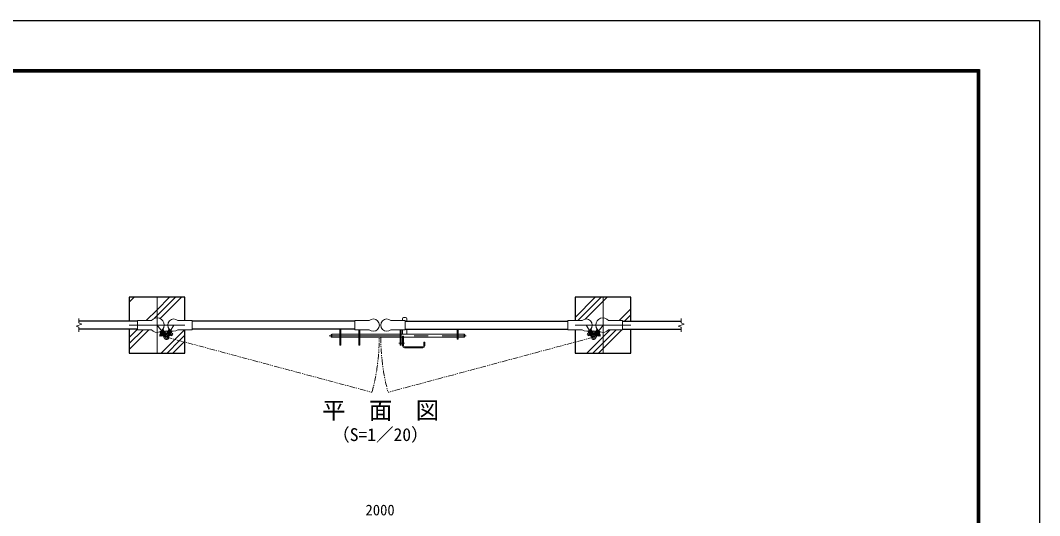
# Model space of a CAD drawing. Units: millimetres, scale not verified. Extents: x -4200 to 4200, y -2970 to 2970.
# Drawn here: x -371 to 4200, y 752 to 2970 of the extents above; entities that cross this region are included whole.
import ezdxf
from ezdxf.enums import TextEntityAlignment as Align

# ---------------------------------------------------------------- set-up
doc = ezdxf.new("R2010")
doc.units = ezdxf.units.MM
doc.header["$LTSCALE"] = 10
doc.linetypes.add('USER1', pattern=[50.8, 31.75, -6.35, 6.35, -6.35])
doc.linetypes.add('USER2', pattern=[5, 2.5, -0.5, 0.5, -0.5, 0.5, -0.5])
for name, color, linetype, lineweight in [('0-0_D-TTL-TXT', 7, 'Continuous', 25), ('0-1_D-BMK', 2, 'USER1', 13), ('0-2_D-STR1', 1, 'Continuous', 25), ('0-3_D-STR3', 3, 'Continuous', 13), ('0-4_D-DCR-HCH', 7, 'Continuous', 13), ('0-6_D-STR4', 7, 'Continuous', 25), ('0-7_D-STR-DIM', 7, 'Continuous', 13), ('0-C_D-TTL', 7, 'Continuous', 25)]:
    doc.layers.add(name, color=color, linetype=linetype, lineweight=lineweight)
doc.styles.add('ＭＳ ゴシック', font='')
doc.styles.get('ＭＳ ゴシック').set_extended_font_data('MS Gothic')

msp = doc.modelspace()

# ---------------------------------------------------------------- linework, layer by layer
at = {"layer": '0-1_D-BMK'}
for p, q in [((241.99, 1729.85), (241.99, 1479.85)), ((2241.99, 1729.85), (2241.99, 1479.85)), ((116.99, 1604.85), (366.99, 1604.85)), ((241.99, 1604.85), (283.83, 1551.12)), ((317.39, 1604.85), (283.83, 1551.12)), ((2116.99, 1604.85), (2366.99, 1604.85)), ((2166.59, 1604.85), (2200.15, 1551.12)), ((2241.99, 1604.85), (2200.15, 1551.12)), ((282.56, 1579.03), (253.15, 1556.13)), ((282.33, 1578.95), (312.72, 1559.96)), ((1013.36, 1557.15), (1628.94, 1557.15)), ((2201.66, 1578.95), (2171.26, 1559.96)), ((2201.42, 1579.03), (2230.83, 1556.13)), ((1326.96, 1524.65), (1352.11, 1524.65))]:
    msp.add_line(p, q, dxfattribs=at)
at = {"layer": '0-1_D-BMK', "linetype": 'USER2'}
for p, q in [((283.83, 1551.12), (1205.85, 1304.07)), ((2200.15, 1551.12), (1278.14, 1304.07))]:
    msp.add_line(p, q, dxfattribs=at)
for centre, start, end in [((283.83, 1551.12), 345, 359.97183), ((2200.15, 1551.12), 180.02817, 195)]:
    msp.add_arc(centre, 954.67, start, end, dxfattribs=at)
at = {"layer": '0-2_D-STR1'}
for p, q in [((154.49, 1622.35), (-108.01, 1622.35)), ((1129.09, 1622.35), (399.89, 1622.35)), ((1354.89, 1622.35), (2084.09, 1622.35)), ((2329.49, 1622.35), (2591.99, 1622.35)), ((154.49, 1587.35), (-108.01, 1587.35)), ((1129.09, 1587.35), (399.89, 1587.35)), ((1354.89, 1587.35), (2084.09, 1587.35)), ((2329.49, 1587.35), (2591.99, 1587.35))]:
    msp.add_line(p, q, dxfattribs=at)
at = {"layer": '0-3_D-STR3'}
for p, q in [((216.84, 1625.2), (154.49, 1625.2)), ((335.89, 1625.2), (399.89, 1625.2)), ((1193.09, 1625.2), (1129.09, 1625.2)), ((1290.89, 1625.2), (1354.89, 1625.2)), ((1342.89, 1633.65), (1342.89, 1625.2)), ((1347.89, 1638.65), (1356.89, 1638.65)), ((1361.89, 1633.65), (1361.89, 1622.35)), ((2148.09, 1625.2), (2084.09, 1625.2)), ((2267.14, 1625.2), (2329.49, 1625.2)), ((260.01, 1568.2), (254.09, 1563.59)), ((260.85, 1554.92), (254.09, 1563.59)), ((270.95, 1554.15), (254.65, 1575.08)), ((272.77, 1555.56), (256.79, 1576.09)), ((258.99, 1576.52), (258.81, 1575.11)), ((258.81, 1575.11), (272.37, 1557.7)), ((265.3, 1581.43), (258.99, 1576.52)), ((261.93, 1574.37), (260.35, 1573.14)), ((266.77, 1559.53), (260.85, 1554.92)), ((262.61, 1570.23), (261.83, 1569.62)), ((269.37, 1561.55), (262.61, 1570.23)), ((265.3, 1581.43), (266.7, 1581.26)), ((282.24, 1562.94), (266.26, 1583.46)), ((268.24, 1579.29), (266.66, 1578.06)), ((266.66, 1578.06), (277.72, 1563.85)), ((266.7, 1581.26), (280.26, 1563.85)), ((283.08, 1565.59), (267.75, 1585.28)), ((269.37, 1561.55), (268.58, 1560.94)), ((272.77, 1555.56), (270.95, 1554.15)), ((279.3, 1565.08), (277.72, 1563.85)), ((282.24, 1562.94), (283.18, 1563.67)), ((282.25, 1564.26), (296.46, 1587.01)), ((284.2, 1563.04), (282.25, 1564.26)), ((284.2, 1563.04), (298.09, 1585.27)), ((297.76, 1582.86), (286.07, 1564.15)), ((288.6, 1564.42), (286.9, 1565.48)), ((298.13, 1579.68), (288.6, 1564.42)), ((295.38, 1560.18), (293.69, 1561.24)), ((294.38, 1556.68), (308.26, 1578.91)), ((294.38, 1556.68), (296.33, 1555.46)), ((306.24, 1577.57), (294.55, 1558.85)), ((296.3, 1555.42), (310.54, 1578.22)), ((298.13, 1579.68), (296.44, 1580.74)), ((297.21, 1563.11), (303.04, 1572.44)), ((298.06, 1562.58), (297.21, 1563.11)), ((299.14, 1583.18), (297.76, 1582.86)), ((305.92, 1578.94), (299.14, 1583.18)), ((306.37, 1557.39), (300.01, 1561.36)), ((303.89, 1571.91), (303.04, 1572.44)), ((312.2, 1566.72), (305.84, 1570.69)), ((305.92, 1578.94), (306.24, 1577.57)), ((306.37, 1557.39), (312.2, 1566.72)), ((1022.39, 1560.65), (1022.39, 1553.65)), ((1025.39, 1563.65), (1061.59, 1563.65)), ((1025.39, 1563.65), (1025.39, 1550.65)), ((1066.09, 1587.35), (1066.09, 1514.65)), ((1066.09, 1563.65), (1147.09, 1563.65)), ((1147.09, 1584.5), (1147.09, 1514.65)), ((1151.59, 1563.65), (1332.39, 1563.65)), ((1336.89, 1584.5), (1336.89, 1514.65)), ((1336.89, 1563.65), (1587.89, 1563.65)), ((1342.89, 1584.5), (1342.89, 1563.65)), ((1342.89, 1555.65), (1342.89, 1512.65)), ((1342.89, 1555.65), (1347.39, 1555.65)), ((1347.39, 1555.65), (1347.39, 1512.65)), ((1361.89, 1587.35), (1361.89, 1563.65)), ((1587.89, 1587.35), (1587.89, 1542.15)), ((1592.39, 1563.65), (1587.89, 1563.65)), ((1592.39, 1587.35), (1592.39, 1542.15)), ((1592.39, 1563.65), (1619.39, 1563.65)), ((1619.39, 1563.65), (1619.39, 1550.65)), ((1622.39, 1560.65), (1622.39, 1553.65)), ((2187.68, 1555.42), (2173.44, 1578.22)), ((2189.61, 1556.68), (2175.72, 1578.91)), ((2177.61, 1557.39), (2183.97, 1561.36)), ((2178.06, 1578.94), (2177.74, 1577.57)), ((2177.74, 1577.57), (2189.43, 1558.85)), ((2178.06, 1578.94), (2184.84, 1583.18)), ((2179.06, 1575.45), (2180.76, 1576.51)), ((2180.09, 1571.91), (2180.94, 1572.44)), ((2180.76, 1576.51), (2190.3, 1561.24)), ((2186.77, 1563.11), (2180.94, 1572.44)), ((2184.84, 1583.18), (2186.22, 1582.86)), ((2185.85, 1579.68), (2187.55, 1580.74)), ((2185.85, 1579.68), (2195.38, 1564.42)), ((2199.78, 1563.04), (2185.9, 1585.27)), ((2185.92, 1562.58), (2186.77, 1563.11)), ((2186.22, 1582.86), (2197.91, 1564.15)), ((2201.73, 1564.26), (2187.52, 1587.01)), ((2189.61, 1556.68), (2187.65, 1555.46)), ((2188.6, 1560.18), (2190.3, 1561.24)), ((2195.38, 1564.42), (2197.08, 1565.48)), ((2199.78, 1563.04), (2201.73, 1564.26)), ((2201.75, 1562.94), (2200.8, 1563.67)), ((2200.9, 1565.59), (2216.23, 1585.28)), ((2201.75, 1562.94), (2217.73, 1583.46)), ((2217.28, 1581.26), (2203.72, 1563.85)), ((2204.68, 1565.08), (2206.26, 1563.85)), ((2217.32, 1578.06), (2206.26, 1563.85)), ((2222.06, 1574.37), (2211, 1560.17)), ((2211, 1560.17), (2212.57, 1558.94)), ((2211.21, 1555.56), (2227.19, 1576.09)), ((2211.21, 1555.56), (2213.03, 1554.15)), ((2225.17, 1575.11), (2211.61, 1557.7)), ((2213.03, 1554.15), (2229.33, 1575.08)), ((2214.61, 1561.55), (2221.37, 1570.23)), ((2214.61, 1561.55), (2215.4, 1560.94)), ((2215.74, 1579.29), (2217.32, 1578.06)), ((2217.21, 1559.53), (2223.13, 1554.92)), ((2218.68, 1581.43), (2217.28, 1581.26)), ((2218.68, 1581.43), (2224.99, 1576.52)), ((2221.37, 1570.23), (2222.16, 1569.62)), ((2222.06, 1574.37), (2223.63, 1573.14)), ((2223.13, 1554.92), (2229.89, 1563.59)), ((2223.97, 1568.2), (2229.89, 1563.59)), ((2224.99, 1576.52), (2225.17, 1575.11)), ((1025.39, 1550.65), (1061.59, 1550.65)), ((1066.09, 1550.65), (1147.09, 1550.65)), ((1151.59, 1550.65), (1332.39, 1550.65)), ((1336.89, 1550.65), (1342.89, 1550.65)), ((1347.39, 1550.65), (1587.89, 1550.65)), ((1438.39, 1528.65), (1438.39, 1512.65)), ((1438.39, 1528.65), (1442.89, 1528.65)), ((1442.89, 1528.65), (1442.89, 1512.65)), ((1592.39, 1550.65), (1587.89, 1550.65)), ((1587.89, 1542.15), (1592.39, 1542.15)), ((1592.39, 1550.65), (1619.39, 1550.65)), ((1351.89, 1508.15), (1433.89, 1508.15)), ((1351.89, 1503.65), (1433.89, 1503.65))]:
    msp.add_line(p, q, dxfattribs=at)
for points in [[(216.84, 1584.5), (154.49, 1584.5), (154.49, 1625.2)], [(335.89, 1584.5), (399.89, 1584.5), (399.89, 1625.2)], [(1193.09, 1584.5), (1129.09, 1584.5), (1129.09, 1625.2)], [(1290.89, 1584.5), (1354.89, 1584.5), (1354.89, 1625.2)], [(2148.09, 1584.5), (2084.09, 1584.5), (2084.09, 1625.2)], [(2267.14, 1584.5), (2329.49, 1584.5), (2329.49, 1625.2)], [(261.93, 1574.37), (272.99, 1560.17), (271.41, 1558.94)], [(304.92, 1575.45), (303.22, 1576.51), (293.69, 1561.24)], [(1061.59, 1587.35), (1061.59, 1514.65), (1066.09, 1514.65)], [(1151.59, 1584.5), (1151.59, 1514.65), (1147.09, 1514.65)], [(1332.39, 1584.5), (1332.39, 1514.65), (1336.89, 1514.65)], [(2177.61, 1557.39), (2171.78, 1566.72), (2178.14, 1570.69)]]:
    msp.add_lwpolyline(points, dxfattribs=at)
for centre in [(283.83, 1551.12), (2200.15, 1551.12)]:
    msp.add_circle(centre, 6.3, dxfattribs=at)
for centre, radius, start, end in [((241.99, 1604.85), 32.35, 218.9806, 141.0194), ((317.39, 1604.85), 27.5, 47.73142, 312.26858), ((1211.59, 1604.85), 27.5, 227.73142, 132.26858), ((1272.39, 1604.85), 27.5, 47.73142, 312.26858), ((1347.89, 1633.65), 5, 90, 180), ((1356.89, 1633.65), 5, 0, 90), ((2166.59, 1604.85), 27.5, 227.73142, 132.26858), ((2241.99, 1604.85), 32.35, 38.9806, 321.0194), ((268.43, 1554.63), 5, 347.17344, 37.90819), ((283.83, 1551.12), 10.8, 97.27686, 18.74636), ((284.21, 1566.92), 5, 217.90819, 259.49832), ((281.83, 1566.8), 5, 277.27686, 328.01161), ((298.79, 1556.2), 5, 148.01161, 198.74636), ((1025.39, 1560.65), 3, 90, 180), ((1619.39, 1560.65), 3, 0, 90), ((2200.15, 1551.12), 10.8, 161.25364, 82.72314), ((2185.19, 1556.2), 5, 341.25364, 31.98839), ((2202.15, 1566.8), 5, 211.98839, 262.72314), ((2199.78, 1566.92), 5, 280.50168, 322.09181), ((2215.56, 1554.63), 5, 142.09181, 192.82656), ((1025.39, 1553.65), 3, 180, 270), ((1351.89, 1512.65), 9, 180, 270), ((1351.89, 1512.65), 4.5, 180, 270), ((1433.89, 1512.65), 4.5, 270, 0), ((1433.89, 1512.65), 9, 270, 0), ((1619.39, 1553.65), 3, 270, 0)]:
    msp.add_arc(centre, radius, start, end, dxfattribs=at)
at = {"layer": '0-4_D-DCR-HCH'}
for p, q in [((116.99, 1707.86), (138.99, 1729.85)), ((255.44, 1634.17), (351.12, 1729.85)), ((2116.99, 1639.57), (2207.27, 1729.85)), ((2129.14, 1625.2), (2233.79, 1729.85)), ((2314.76, 1625.2), (2366.99, 1677.44)), ((2338.42, 1622.35), (2366.99, 1650.92)), ((2364.94, 1622.35), (2366.99, 1624.41)), ((116.99, 1548.76), (154.49, 1586.26)), ((116.99, 1495.73), (205.77, 1584.5)), ((116.99, 1522.24), (179.25, 1584.5)), ((2329.49, 1586.91), (2329.94, 1587.35))]:
    msp.add_line(p, q, dxfattribs=at)
for points in [[(193.44, 1625.2), (241.99, 1673.76), (298.09, 1729.85)], [(229.2, 1634.45), (241.99, 1647.24), (324.6, 1729.85)], [(2162.47, 1632.02), (2241.99, 1711.54), (2260.31, 1729.85)], [(260.22, 1479.85), (321.42, 1541.05), (364.87, 1584.5)], [(286.73, 1479.85), (342.33, 1535.45), (366.99, 1560.11)], [(2169.41, 1479.85), (2241.99, 1552.44), (2274.06, 1584.5)], [(2195.92, 1479.85), (2241.99, 1525.92), (2300.57, 1584.5)], [(2222.44, 1479.85), (2241.99, 1499.41), (2327.09, 1584.5)], [(313.25, 1479.85), (363.24, 1529.85), (366.99, 1533.59)]]:
    msp.add_lwpolyline(points, dxfattribs=at)
at = {"layer": '0-6_D-STR4'}
for p, q in [((116.99, 1729.85), (116.99, 1622.35)), ((2116.99, 1729.85), (2116.99, 1625.2))]:
    msp.add_line(p, q, dxfattribs=at)
for points in [[(366.99, 1625.2), (366.99, 1729.85), (116.99, 1729.85)], [(2366.99, 1622.35), (2366.99, 1729.85), (2116.99, 1729.85)], [(116.99, 1587.35), (116.99, 1479.85), (366.99, 1479.85), (366.99, 1584.5)], [(2116.99, 1584.5), (2116.99, 1479.85), (2366.99, 1479.85), (2366.99, 1587.35)]]:
    msp.add_lwpolyline(points, dxfattribs=at)
at = {"layer": '0-7_D-STR-DIM'}
for p, q in [((-121.22, 1600.04), (-94.79, 1609.66)), ((-108.01, 1595.23), (-121.22, 1600.04)), ((-108.01, 1614.47), (-108.01, 1634.85)), ((-94.79, 1609.66), (-108.01, 1614.47)), ((2578.78, 1600.04), (2605.21, 1609.66)), ((2591.99, 1595.23), (2578.78, 1600.04)), ((2591.99, 1614.47), (2591.99, 1634.85)), ((2605.21, 1609.66), (2591.99, 1614.47)), ((-108.01, 1574.85), (-108.01, 1595.23)), ((2591.99, 1574.85), (2591.99, 1595.23))]:
    msp.add_line(p, q, dxfattribs=at)
at = {"layer": '0-C_D-TTL', "color": 2}
msp.add_lwpolyline([(-4200, 2970), (4200, 2970), (4200, -2970), (-4200, -2970)], close=True, dxfattribs=at)
at = {"layer": '0-C_D-TTL'}
for points in [[(-3930, 2750), (3930, 2750), (3930, -2750), (-3930, -2750)], [(-3927.5, 2747.5), (3927.5, 2747.5), (3927.5, -2747.5), (-3927.5, -2747.5)], [(-3925, 2745), (3925, 2745), (3925, -2745), (-3925, -2745)], [(-3922.5, 2742.5), (3922.5, 2742.5), (3922.5, -2742.5), (-3922.5, -2742.5)], [(-3920, 2740), (3920, 2740), (3920, -2740), (-3920, -2740)]]:
    msp.add_lwpolyline(points, close=True, dxfattribs=at)

# ---------------------------------------------------------------- texts
at = {"layer": '0-0_D-TTL-TXT', "style": 'ＭＳ ゴシック'}
for s, height, p in [('平\u3000面\u3000図', 76.98, (982.09, 1161.33)), ('（S=1／20）', 57.7, (1027.57, 1068.13))]:
    msp.add_text(s, height=height, dxfattribs=at).set_placement(p, align=Align.BOTTOM_LEFT)
at = {"layer": '0-7_D-STR-DIM', "style": 'ＭＳ ゴシック'}
msp.add_text('2000', height=48.09, dxfattribs=at).set_placement((1176.74, 738.12), align=Align.BOTTOM_LEFT)

doc.saveas('drawing.dxf')
